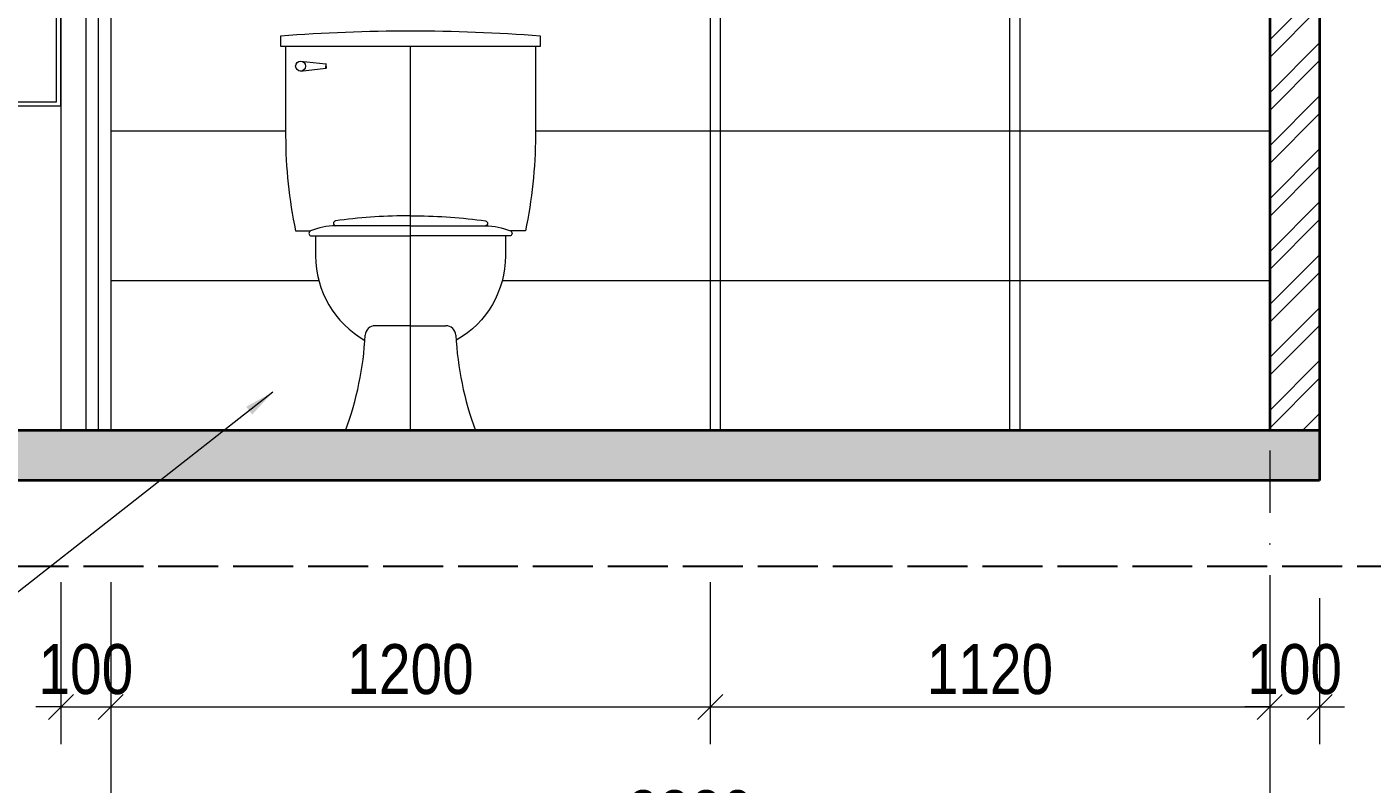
# Model space of a CAD drawing. Header units: inches. Extents: x 921646 to 2157952, y -92667 to 262089.
# Drawn here: x 1992399 to 1997785, y -1849 to 1184 of the extents above; entities that cross this region are included whole.
import ezdxf

# ---------------------------------------------------------------- set-up
doc = ezdxf.new("R2010")
doc.units = ezdxf.units.IN
doc.header["$MEASUREMENT"] = 0
doc.linetypes.add('ACAD_ISO02W100', pattern=[15, 12, -3])
doc.linetypes.add('DASHDOT', pattern=[1, 0.5, -0.25, 0, -0.25])
doc.layers.get('0').update_dxf_attribs({"lineweight": 9})
doc.layers.get('DEFPOINTS').update_dxf_attribs({"lineweight": 9})
for name, color, linetype, lineweight in [('01-WALL', 10, 'Continuous', 35), ('04-TRUC', 40, 'DASHDOT', 9), ('09-DIMOUT', 251, 'Continuous', 9), ('12 LAT GACH', 46, 'Continuous', 13), ('13 TRICH DAN', 134, 'Continuous', 9), ('16 TRICH CHI TIET', 100, 'ACAD_ISO02W100', 25), ('dim', 252, 'Continuous', 9), ('TINHOCVANG.COM', 50, 'Continuous', 9)]:
    doc.layers.add(name, color=color, linetype=linetype, lineweight=lineweight)
doc.styles.add('CHU', font='arial.ttf')
doc.styles.add('tvsimil', font='tvsimli.shx', dxfattribs={"width": 0.85})
doc.dimstyles.new('50c', dxfattribs={"dimtxt": 200, "dimasz": 100, "dimexe": 150, "dimexo": 100, "dimgap": 50, "dimtad": 1, "dimdec": 0, "dimlfac": 0.5, "dimrnd": 1, "dimzin": 0, "dimdsep": 32, "dimtxsty": 'tvsimil', "dimblk": 'OBLIQUE', "dimcen": -0.09, "dimdle": 100, "dimclrd": 15, "dimclre": 15, "dimclrt": 3, "dimadec": 0, "dimazin": 0, "dimtfac": 1, "dimtdec": 0, "dimtix": 1, "dimtmove": 1, "dimatfit": 3, "dimfxl": 500, "dimfxlon": 1, "dimtolj": 1, "dimtzin": 0, "dimlwd": 13, "dimlwe": 13, "dimarcsym": 0})
doc.dimstyles.new('VJC100', dxfattribs={"dimscale": 1.2, "dimtxt": 200, "dimasz": 100, "dimexe": 100, "dimexo": 0, "dimgap": 60, "dimtad": 1, "dimdec": 0, "dimlfac": -1, "dimzin": 9, "dimdsep": 46, "dimtxsty": 'CHU', "dimblk": 'ARCHTICK', "dimcen": 0.9, "dimdle": 100, "dimclrd": 251, "dimclre": 251, "dimclrt": 3, "dimadec": 0, "dimazin": 0, "dimtfac": 1, "dimtdec": 0, "dimtix": 1, "dimtmove": 2, "dimatfit": 3, "dimfxl": 500, "dimtolj": 1, "dimtzin": 0, "dimlwd": 13, "dimlwe": 9, "dimarcsym": 0})

# ---------------------------------------------------------------- blocks, each defined once
blk = doc.blocks.new('_Oblique')
at = {"color": 0, "linetype": 'ByBlock', "lineweight": -2}
blk.add_line((-0.5, -0.5), (0.5, 0.5), dxfattribs=at)
blk = doc.blocks.new('*D690')
at = {"layer": '09-DIMOUT', "color": 15, "linetype": 'Continuous', "lineweight": 13, "transparency": 16777216}
for p, q in [((1999072.4, 4867.3), (1999072.4, -532.7)), ((1998572.4, 4767.3), (1999222.4, 4767.3)), ((1998572.4, -432.7), (1999222.4, -432.7))]:
    blk.add_line(p, q, dxfattribs=at)
at = {"layer": 'DEFPOINTS', "color": 0, "transparency": 16777216}
for p in [(1997375.3, 4767.3), (1997965.6, -432.7), (1999072.4, -432.7)]:
    blk.add_point(p, dxfattribs=at)
at = {"layer": '09-DIMOUT', "color": 15, "lineweight": 13, "transparency": 16777216, "xscale": 100, "yscale": 100, "zscale": 100}
for p, rotation in [((1999072.4, 4767.3), 90), ((1999072.4, -432.7), 270)]:
    blk.add_blockref('_Oblique', p, dxfattribs=dict(at, rotation=rotation))
at = {"layer": '09-DIMOUT', "color": 3, "transparency": 16777216, "insert": (1998922.4, 2167.3), "char_height": 200, "attachment_point": 5, "rotation": 90, "style": 'tvsimil'}
blk.add_mtext('\\A1;2600', dxfattribs=at)
blk = doc.blocks.new('md-boncau1')
at = {"color": 44, "linetype": 'Continuous'}
blk.add_line((0, 0), (0, 770), dxfattribs=at)
at = {"linetype": 'Continuous'}
for q in [(-70.7, 210), (70.7, 210)]:
    blk.add_line((0, 210), q, dxfattribs=at)
blk.add_line((-130, 0), (130, 0))
blk.add_lwpolyline([(260, 790, 0.038462), (-260, 790), (-260, 770), (260, 770)], format="xyb", close=True, dxfattribs=at)
for points in [[(-250, 770), (-250, 590, 0.052487), (-230, 400), (-200, 400)], [(250, 770), (250, 590, -0.052487), (230, 400), (200, 400)], [(0, 410), (-150, 410, 0.09902), (-200, 400, 0.666667), (-200, 390), (0, 390)], [(0, 430), (-10, 430, 0.035669), (-150, 420, 0.866667), (-150, 410, -0.332935)], [(0, 430), (10, 430, -0.035669), (150, 420, -0.866667), (150, 410, 0.332935)], [(0, 410), (150, 410, -0.09902), (200, 400, -0.666667), (200, 390), (0, 390)], [(-190, 390), (-190, 350, 0.270252), (-91.3, 180.7, -0.139928)], [(190, 390), (190, 350, -0.268281), (92.5, 181.4, 0.139928)]]:
    blk.add_lwpolyline(points, format="xyb", dxfattribs=at)
at = {"color": 44, "linetype": 'Continuous'}
for points in [[(-220, 740), (-169.5, 734.4), (-168.8, 725.1)], [(-220, 720), (-169.5, 725.6), (-168.8, 734.9)]]:
    blk.add_lwpolyline(points, dxfattribs=at)
blk.add_circle((-220, 730), 10, dxfattribs=at)
at = {"linetype": 'Continuous'}
for centre, radius, start, end in [((-734.5, 223.9), 644.6, 339.6712, 357.0722), ((-70.7, 190), 20, 90, 177.0722), ((70.7, 190), 20, 2.9278, 90), ((734.5, 223.9), 644.6, 182.9278, 200.3288)]:
    blk.add_arc(centre, radius, start, end, dxfattribs=at)
blk = doc.blocks.new('sgdasd')
at = {"color": 44, "linetype": 'Continuous'}
for p, q in [((1979785.6, -21266.4), (1978785.6, -22466.4)), ((1979370.2, -21499.5), (1979082, -21931.8)), ((1979406, -21626), (1979091.2, -22098.3)), ((1979060.1, -22765.3), (1979055.1, -22825.3)), ((1979080.1, -22765.3), (1979085.1, -22825.3)), ((1979185.6, -22765.9), (1979185.6, -22731.4)), ((1979291.2, -22765.3), (1979286.2, -22825.3)), ((1979311.2, -22765.3), (1979316.2, -22825.3))]:
    blk.add_line(p, q, dxfattribs=at)
at = {"linetype": 'Continuous'}
for points in [[(1980085.6, -22866.4), (1980085.6, -20766.4), (1978285.6, -20766.4), (1978285.6, -22866.4)], [(1980015.6, -22796.4), (1980015.6, -20836.4), (1978355.6, -20836.4), (1978355.6, -22796.4)], [(1979985.6, -22766.4), (1979985.6, -20866.4), (1978385.6, -20866.4), (1978385.6, -22766.4)], [(1978185.6, -22866.4), (1978185.6, -23266.4), (1980185.6, -23266.4), (1980185.6, -22866.4)], [(1978202.6, -22883.4), (1978202.6, -23249.4), (1980168.6, -23249.4), (1980168.6, -22883.4)]]:
    blk.add_lwpolyline(points, close=True, dxfattribs=at)
at = {"color": 44, "linetype": 'Continuous'}
for points in [[(1979035.1, -22825.3), (1979045.1, -22765.3), (1979095.1, -22765.3), (1979105.1, -22825.3)], [(1979336.2, -22825.3), (1979326.2, -22765.3), (1979276.2, -22765.3), (1979266.2, -22825.3)]]:
    blk.add_lwpolyline(points, dxfattribs=at)
blk.add_lwpolyline([(1979139.5, -22824.1), (1979151.5, -22752.5, -0.371222), (1979176.8, -22731.4, 0.008086), (1979185.2, -22731.4, 0.008086), (1979193.6, -22731.4, -0.371222), (1979218.9, -22752.5), (1979230.9, -22824.2)], format="xyb", dxfattribs=at)
blk.add_lwpolyline([(1979157.6, -22765.9), (1979157.6, -22787.1), (1979211.4, -22787.1), (1979211.4, -22765.9)], close=True, dxfattribs=at)
at = {"linetype": 'Continuous'}
for points in [[(1978406.6, -22866.4), (1978416.3, -22843), (1979185.6, -22831.1)], [(1979964.7, -22866.4), (1979955, -22843), (1979185.6, -22831.1)]]:
    blk.add_lwpolyline(points, dxfattribs=at)
blk = doc.blocks.new('*D695')
at = {"layer": '09-DIMOUT', "color": 15, "linetype": 'Continuous', "lineweight": 13, "transparency": 16777216}
for p, q in [((1999644.2, 6867.3), (1999644.2, -532.7)), ((1999144.2, 6767.3), (1999794.2, 6767.3)), ((1999144.2, -432.7), (1999794.2, -432.7))]:
    blk.add_line(p, q, dxfattribs=at)
at = {"layer": 'DEFPOINTS', "color": 0, "transparency": 16777216}
for p in [(1997375.3, 6767.3), (1997375.3, -432.7), (1999644.2, -432.7)]:
    blk.add_point(p, dxfattribs=at)
at = {"layer": '09-DIMOUT', "color": 15, "lineweight": 13, "transparency": 16777216, "xscale": 100, "yscale": 100, "zscale": 100}
for p, rotation in [((1999644.2, 6767.3), 90), ((1999644.2, -432.7), 270)]:
    blk.add_blockref('_Oblique', p, dxfattribs=dict(at, rotation=rotation))
at = {"layer": '09-DIMOUT', "color": 3, "transparency": 16777216, "insert": (1999494.2, 3167.3), "char_height": 200, "attachment_point": 5, "rotation": 90, "style": 'tvsimil'}
blk.add_mtext('\\A1;3600', dxfattribs=at)
blk = doc.blocks.new('*D696')
at = {"layer": '09-DIMOUT', "color": 15, "linetype": 'Continuous', "lineweight": 13, "transparency": 16777216}
for p, q in [((1992535.3, -1039.7), (1992535.3, -1689.7)), ((1992735.3, -1039.7), (1992735.3, -1689.7)), ((1992535.3, -1539.7), (1992435.3, -1539.7)), ((1992535.3, -1539.7), (1992735.3, -1539.7)), ((1992735.3, -1539.7), (1992835.3, -1539.7))]:
    blk.add_line(p, q, dxfattribs=at)
at = {"layer": 'DEFPOINTS', "color": 0, "transparency": 16777216}
for p in [(1992535.3, -504.3), (1992735.3, -504.3), (1992735.3, -1539.7)]:
    blk.add_point(p, dxfattribs=at)
at = {"layer": '09-DIMOUT', "color": 15, "lineweight": 13, "transparency": 16777216, "xscale": 100, "yscale": 100, "zscale": 100}
blk.add_blockref('_Oblique', (1992535.3, -1539.7), dxfattribs=at)
at = {"layer": '09-DIMOUT', "color": 15, "lineweight": 13, "transparency": 16777216, "xscale": 100, "yscale": 100, "zscale": 100, "rotation": 180}
blk.add_blockref('_Oblique', (1992735.3, -1539.7), dxfattribs=at)
at = {"layer": '09-DIMOUT', "color": 3, "transparency": 16777216, "insert": (1992635.3, -1389.7), "char_height": 200, "attachment_point": 5, "style": 'tvsimil'}
blk.add_mtext('\\A1;100', dxfattribs=at)
blk = doc.blocks.new('*D697')
at = {"layer": '09-DIMOUT', "color": 15, "linetype": 'Continuous', "lineweight": 13, "transparency": 16777216}
for p, q in [((1992735.3, -1039.7), (1992735.3, -1689.7)), ((1995135.3, -1039.7), (1995135.3, -1689.7)), ((1992635.3, -1539.7), (1995235.3, -1539.7))]:
    blk.add_line(p, q, dxfattribs=at)
at = {"layer": 'DEFPOINTS', "color": 0, "transparency": 16777216}
for p in [(1992735.3, -504.3), (1995135.3, -504.3), (1995135.3, -1539.7)]:
    blk.add_point(p, dxfattribs=at)
at = {"layer": '09-DIMOUT', "color": 15, "lineweight": 13, "transparency": 16777216, "xscale": 100, "yscale": 100, "zscale": 100, "rotation": 180}
blk.add_blockref('_Oblique', (1992735.3, -1539.7), dxfattribs=at)
at = {"layer": '09-DIMOUT', "color": 15, "lineweight": 13, "transparency": 16777216, "xscale": 100, "yscale": 100, "zscale": 100}
blk.add_blockref('_Oblique', (1995135.3, -1539.7), dxfattribs=at)
at = {"layer": '09-DIMOUT', "color": 3, "transparency": 16777216, "insert": (1993935.3, -1389.7), "char_height": 200, "attachment_point": 5, "style": 'tvsimil'}
blk.add_mtext('\\A1;1200', dxfattribs=at)
blk = doc.blocks.new('*D698')
at = {"layer": '09-DIMOUT', "color": 15, "linetype": 'Continuous', "lineweight": 13, "transparency": 16777216}
for p, q in [((1995135.3, -1039.7), (1995135.3, -1689.7)), ((1997375.3, -1039.7), (1997375.3, -1689.7)), ((1995035.3, -1539.7), (1997475.3, -1539.7))]:
    blk.add_line(p, q, dxfattribs=at)
at = {"layer": 'DEFPOINTS', "color": 0, "transparency": 16777216}
for p in [(1995135.3, -504.3), (1997375.3, -504.3), (1997375.3, -1539.7)]:
    blk.add_point(p, dxfattribs=at)
at = {"layer": '09-DIMOUT', "color": 15, "lineweight": 13, "transparency": 16777216, "xscale": 100, "yscale": 100, "zscale": 100, "rotation": 180}
blk.add_blockref('_Oblique', (1995135.3, -1539.7), dxfattribs=at)
at = {"layer": '09-DIMOUT', "color": 15, "lineweight": 13, "transparency": 16777216, "xscale": 100, "yscale": 100, "zscale": 100}
blk.add_blockref('_Oblique', (1997375.3, -1539.7), dxfattribs=at)
at = {"layer": '09-DIMOUT', "color": 3, "transparency": 16777216, "insert": (1996255.3, -1389.7), "char_height": 200, "attachment_point": 5, "style": 'tvsimil'}
blk.add_mtext('\\A1;1120', dxfattribs=at)
blk = doc.blocks.new('*D699')
at = {"layer": '09-DIMOUT', "color": 15, "linetype": 'Continuous', "lineweight": 13, "transparency": 16777216}
for p, q in [((1997375.3, -1039.7), (1997375.3, -1689.7)), ((1997575.3, -1104.3), (1997575.3, -1689.7)), ((1997375.3, -1539.7), (1997275.3, -1539.7)), ((1997375.3, -1539.7), (1997575.3, -1539.7)), ((1997575.3, -1539.7), (1997675.3, -1539.7))]:
    blk.add_line(p, q, dxfattribs=at)
at = {"layer": 'DEFPOINTS', "color": 0, "transparency": 16777216}
for p in [(1997375.3, -504.3), (1997575.3, -1004.3), (1997575.3, -1539.7)]:
    blk.add_point(p, dxfattribs=at)
at = {"layer": '09-DIMOUT', "color": 15, "lineweight": 13, "transparency": 16777216, "xscale": 100, "yscale": 100, "zscale": 100}
blk.add_blockref('_Oblique', (1997375.3, -1539.7), dxfattribs=at)
at = {"layer": '09-DIMOUT', "color": 15, "lineweight": 13, "transparency": 16777216, "xscale": 100, "yscale": 100, "zscale": 100, "rotation": 180}
blk.add_blockref('_Oblique', (1997575.3, -1539.7), dxfattribs=at)
at = {"layer": '09-DIMOUT', "color": 3, "transparency": 16777216, "insert": (1997475.3, -1389.7), "char_height": 200, "attachment_point": 5, "style": 'tvsimil'}
blk.add_mtext('\\A1;100', dxfattribs=at)
blk = doc.blocks.new('*D700')
at = {"layer": '09-DIMOUT', "color": 15, "linetype": 'Continuous', "lineweight": 13, "transparency": 16777216}
for p, q in [((1992735.3, -1625.2), (1992735.3, -2275.2)), ((1997375.3, -1625.2), (1997375.3, -2275.2)), ((1992635.3, -2125.2), (1997475.3, -2125.2))]:
    blk.add_line(p, q, dxfattribs=at)
at = {"layer": 'DEFPOINTS', "color": 0, "transparency": 16777216}
for p in [(1992735.3, -404.3), (1997375.3, -504.3), (1997375.3, -2125.2)]:
    blk.add_point(p, dxfattribs=at)
at = {"layer": '09-DIMOUT', "color": 15, "lineweight": 13, "transparency": 16777216, "xscale": 100, "yscale": 100, "zscale": 100, "rotation": 180}
blk.add_blockref('_Oblique', (1992735.3, -2125.2), dxfattribs=at)
at = {"layer": '09-DIMOUT', "color": 15, "lineweight": 13, "transparency": 16777216, "xscale": 100, "yscale": 100, "zscale": 100}
blk.add_blockref('_Oblique', (1997375.3, -2125.2), dxfattribs=at)
at = {"layer": '09-DIMOUT', "color": 3, "transparency": 16777216, "insert": (1995055.3, -1975.2), "char_height": 200, "attachment_point": 5, "style": 'tvsimil'}
blk.add_mtext('\\A1;2320', dxfattribs=at)
blk = doc.blocks.new('_ArchTick')
at = {"layer": 'dim', "const_width": 0.15}
blk.add_lwpolyline([(0.2, 0.2), (-0.2, -0.2)], dxfattribs=at)

msp = doc.modelspace()

# ---------------------------------------------------------------- hatches: boundary and pattern name
at = {"layer": '09-DIMOUT'}
h = msp.add_hatch(dxfattribs=at)
h.set_pattern_fill('ANSI32', color=256, scale=400)
h.set_pattern_definition([(45, (13232.78, 0), (-106.066017, 106.066017), []), (45, (13303.49, 0), (-106.066017, 106.066017), [])])
h.paths.add_polyline_path([(1992535.3, 4167.3), (1992735.3, 4167.3), (1992735.3, 6567.3), (1992535.3, 6567.3)])
h.paths.add_polyline_path([(1997575.3, 6067.3), (1997375.3, 6067.3), (1997375.3, -432.7), (1997575.3, -432.7)])
h.paths.add_polyline_path([(1997375.3, 6767.3), (1997575.3, 6767.3), (1997575.3, 7306.2), (1997375.3, 7306.2)])
h = msp.add_hatch(color=256, dxfattribs=at)
h.dxf.hatch_style = 1
h.paths.add_polyline_path([(1997575.3, 6767.3), (1989718, 6767.3), (1989718, 6567.3), (1997575.3, 6567.3)])
h.paths.add_polyline_path([(1997575.3, 6567.3), (1997175.3, 6567.3), (1997175.3, 6067.3), (1997575.3, 6067.3)])
h.paths.add_polyline_path([(1997375.3, -432.7), (1989718, -432.7), (1989718, -632.7), (1997375.3, -632.7)])
h.paths.add_polyline_path([(1997575.3, -432.7), (1997375.3, -432.7), (1997375.3, -632.7), (1997575.3, -632.7)])

# ---------------------------------------------------------------- linework, layer by layer
at = {"layer": '01-WALL'}
for p, q in [((1997575.3, 7306.2), (1997575.3, -632.7)), ((1997375.3, 6067.3), (1997375.3, -432.7)), ((1997575.3, -432.7), (1989718, -432.7)), ((1997575.3, -632.7), (1989718, -632.7))]:
    msp.add_line(p, q, dxfattribs=at)
at = {"layer": '04-TRUC', "ltscale": 500}
msp.add_line((1997375.3, 4488.9), (1997375.3, -1143.6), dxfattribs=at)
at = {"layer": '09-DIMOUT'}
for p, q in [((1995135.3, 4757.3), (1995135.3, -432.7)), ((1995175.3, 4757.3), (1995175.3, -432.7)), ((1996375.3, 4757.3), (1996375.3, -432.7)), ((1992535.3, 3967.3), (1992535.3, -432.7)), ((1992735.3, 3967.3), (1992735.3, -432.7)), ((1992635.3, 3867.3), (1992635.3, -432.9)), ((1992685.3, 3867.3), (1992685.3, -432.9))]:
    msp.add_line(p, q, dxfattribs=at)
at = {"layer": '12 LAT GACH', "ltscale": 20}
for p, q in [((1996335.3, -432.7), (1996335.3, 4785.6)), ((1993435.3, 766.5), (1992735.4, 766.6)), ((1997375.4, 766.2), (1994435.3, 766.4)), ((1993568.5, 167), (1992735.3, 167.1)), ((1997375.3, 166.7), (1994302.2, 166.9))]:
    msp.add_line(p, q, dxfattribs=at)
at = {"layer": '16 TRICH CHI TIET', "ltscale": 20}
msp.add_lwpolyline([(1997965.6, 68.2), (1997965.6, -976.7), (1989718, -976.7), (1989718, 7306.2), (1997965.6, 7306.2), (1997965.6, 68.2)], dxfattribs=at)

# ---------------------------------------------------------------- block references
at = {"layer": '09-DIMOUT'}
msp.add_blockref('sgdasd', (12349.7, 24134), dxfattribs=at)
at = {"layer": 'TINHOCVANG.COM', "xscale": 2, "yscale": 2, "zscale": 2}
msp.add_blockref('md-boncau1', (1993935.3, -432.7), dxfattribs=at)

# ---------------------------------------------------------------- dimensions: what is measured, and where the dimension line sits
at = {"layer": '09-DIMOUT'}
for base, p1, p2, picture, middle in [((1999644.2, -432.7), (1997375.3, 6767.3), (1997375.3, -432.7), '*D695', (1999494.2, 3167.3)), ((1999072.4, -432.7), (1997375.3, 4767.3), (1997965.6, -432.7), '*D690', (1998922.4, 2167.3))]:
    dim = msp.add_linear_dim(base=base, p1=p1, p2=p2, angle=90, dimstyle='50c', dxfattribs=at)
    dim.commit()
    dim.dimension.update_dxf_attribs({"geometry": picture, "text_midpoint": middle})
for base, p1, p2, picture, middle in [((1997375.3, -2125.2), (1992735.3, -404.3), (1997375.3, -504.3), '*D700', (1995055.3, -1975.2)), ((1992735.3, -1539.7), (1992535.3, -504.3), (1992735.3, -504.3), '*D696', (1992635.3, -1389.7)), ((1995135.3, -1539.7), (1992735.3, -504.3), (1995135.3, -504.3), '*D697', (1993935.3, -1389.7)), ((1997375.3, -1539.7), (1995135.3, -504.3), (1997375.3, -504.3), '*D698', (1996255.3, -1389.7)), ((1997575.3, -1539.7), (1997375.3, -504.3), (1997575.3, -1004.3), '*D699', (1997475.3, -1389.7))]:
    dim = msp.add_linear_dim(base=base, p1=p1, p2=p2, dimstyle='50c', dxfattribs=at)
    dim.commit()
    dim.dimension.update_dxf_attribs({"geometry": picture, "text_midpoint": middle})

# ---------------------------------------------------------------- leaders
at = {"layer": '13 TRICH DAN'}
msp.add_leader([(1993384, -278.8), (1991912.3, -1432.8), (1990515.8, -1432.8)], dimstyle='VJC100', override={"dimscale": 1.2, "dimtad": 0}, dxfattribs=at)

doc.saveas('drawing.dxf')
